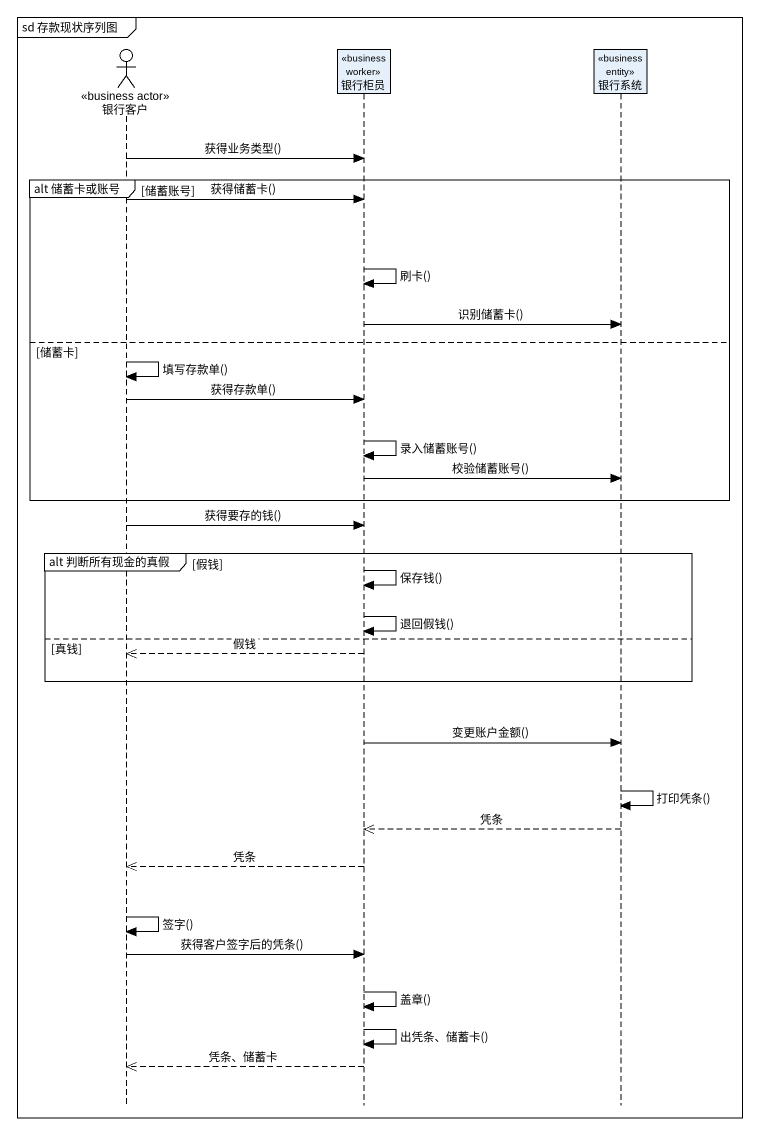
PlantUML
@startuml
mainframe sd 存款现状序列图
hide footbox
actor 银行客户 <<business actor>>
participant 银行柜员 <<business worker>>
participant 银行系统 <<business entity>>

银行客户 -> 银行柜员 : 获得业务类型()
group alt 储蓄卡或账号 [储蓄账号]
  银行客户 -> 银行柜员 : 获得储蓄卡()
  银行柜员 -> 银行柜员 : 刷卡()
  银行柜员 -> 银行系统 : 识别储蓄卡()
else 储蓄卡
  银行客户 -> 银行客户 : 填写存款单()
  银行客户 -> 银行柜员 : 获得存款单()
  银行柜员 -> 银行柜员 : 录入储蓄账号()
  银行柜员 -> 银行系统 : 校验储蓄账号()
end
银行客户 -> 银行柜员 : 获得要存的钱()
group alt 判断所有现金的真假 [假钱]
  银行柜员 -> 银行柜员 : 保存钱()
  银行柜员 -> 银行柜员 : 退回假钱()
else 真钱
  银行柜员 -->> 银行客户 : 假钱
end
银行柜员 -> 银行系统 : 变更账户金额()
银行系统 -> 银行系统 : 打印凭条()
银行系统 -->> 银行柜员 : 凭条
银行柜员 -->> 银行客户 : 凭条
银行客户 -> 银行客户 : 签字()
银行客户 -> 银行柜员 : 获得客户签字后的凭条()
银行柜员 -> 银行柜员 : 盖章()
银行柜员 -> 银行柜员 : 出凭条、储蓄卡()
银行柜员 -->> 银行客户 : 凭条、储蓄卡
@enduml
